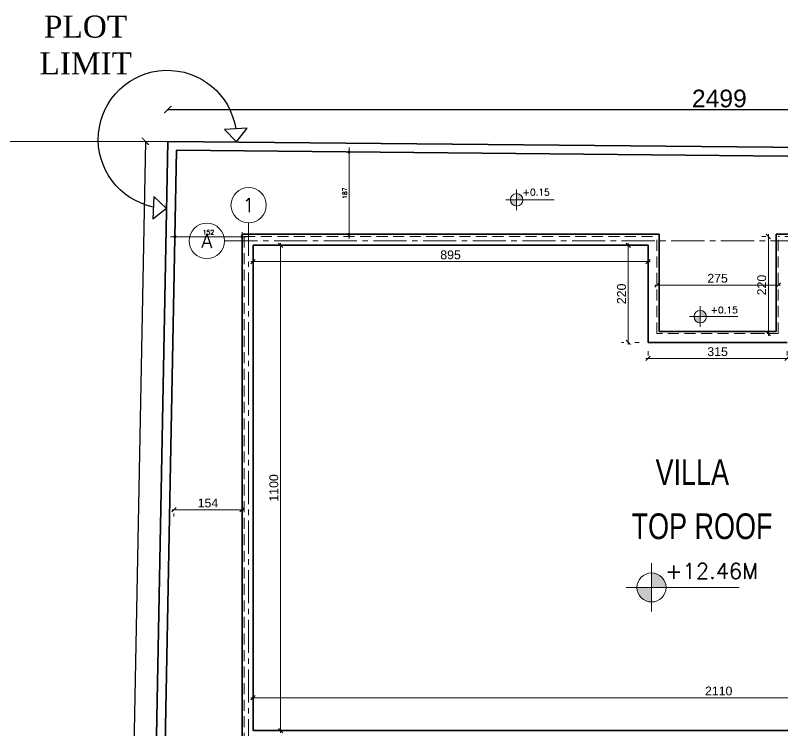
# Model space of a CAD drawing. Header units: millimetres. Extents: x -11627 to -10952, y 10244 to 10588.
# Drawn here: x -11496.19 to -11478.81, y 10478.51 to 10494.72 of the extents above; entities that cross this region are included whole.
import ezdxf
from ezdxf.enums import TextEntityAlignment as Align

# ---------------------------------------------------------------- set-up
doc = ezdxf.new("R2010")
doc.units = ezdxf.units.MM
doc.header["$PDMODE"] = 35
for name, pattern in [('DOT', [0.25, 0, -0.25]), ('GROUND FLOOR XREF - option 3$0$FATHER FR$0$CENTER2', [1.125, 0.75, -0.125, 0.125, -0.125]), ('HIDDEN', [0.375, 0.25, -0.125])]:
    doc.linetypes.add(name, pattern=pattern)
doc.layers.get('0').update_dxf_attribs({"lineweight": 5})
doc.layers.get('DEFPOINTS').update_dxf_attribs({"lineweight": 5})
for name, color, linetype, lineweight in [('A-AXIS LINE', 8, 'GROUND FLOOR XREF - option 3$0$FATHER FR$0$CENTER2', 0), ('A-AXIS TEXT', 54, 'Continuous', 9), ('A-GEN DIMS INTERNAL', 86, 'Continuous', 5), ('A-LEVEL TAG', 23, 'Continuous', 9), ('A-STAIR HIDDEN', 251, 'HIDDEN', 9), ('A-TEXT', 3, 'Continuous', 13), ('DIM IN', 191, 'Continuous', 5), ('LINE-3', 21, 'Continuous', 25), ('STAIR', 34, 'Continuous', 5), ('SYMBOLS LEVEL', 233, 'Continuous', 5), ('TEXT', 30, 'Continuous', 9), ('WALLS', 4, 'Continuous', 35)]:
    doc.layers.add(name, color=color, linetype=linetype, lineweight=lineweight)
doc.layers.add('A-OUTER DIMENSION', color=52, linetype='Continuous')
doc.styles.add('2', font='simplex')
doc.styles.add('Arcan Template Sheet A1$0$banda$0$BANDA AD-0705$0$ZFP', font='')
doc.styles.add('Axis-Circle', font='ROMANS.shx', dxfattribs={"height": 0.4})
doc.styles.add('GROUND FLOOR XREF - option 3$0$STYLE1', font='arial.ttf', dxfattribs={"height": 0.2})
doc.styles.add('T20-200', font='ROMANS.SHX', dxfattribs={"height": 0.4})
doc.styles.add('T20-50', font='ROMANS.SHX', dxfattribs={"height": 0.1})
doc.styles.get('Arcan Template Sheet A1$0$banda$0$BANDA AD-0705$0$ZFP').set_extended_font_data('Swis721 BT')
doc.dimstyles.new('D50', dxfattribs={"dimtxt": 0.1, "dimasz": 0.05, "dimexe": 0, "dimexo": 0, "dimgap": 0.05, "dimtad": 1, "dimdec": 0, "dimlfac": 100, "dimzin": 0, "dimdsep": 46, "dimtxsty": 'T20-50', "dimblk": 'DOT1', "dimcen": 0.05, "dimse1": 1, "dimse2": 1, "dimclrd": 256, "dimclre": 256, "dimclrt": 256, "dimadec": 0, "dimazin": 0, "dimtfac": 10, "dimtdec": 0, "dimtix": 1, "dimtmove": 2, "dimatfit": 3, "dimldrblk": 'DOT', "dimfxl": 1, "dimtolj": 1, "dimtzin": 0, "dimlwd": -1, "dimlwe": -1, "dimarcsym": 0})
doc.dimstyles.new('DIM 100', dxfattribs={"dimtxt": 0.2, "dimasz": 0.1, "dimexe": 0.15, "dimexo": 0.2, "dimgap": 0.05, "dimtad": 1, "dimdec": 0, "dimlfac": 100, "dimzin": 1, "dimdsep": 46, "dimtxsty": 'GROUND FLOOR XREF - option 3$0$STYLE1', "dimblk": 'OBLIQUE', "dimcen": 0.02, "dimdle": 0.05, "dimclrd": 256, "dimclre": 6, "dimclrt": 3, "dimadec": 1, "dimazin": 0, "dimtfac": 0.9, "dimtdec": 0, "dimtix": 1, "dimtofl": 0, "dimtmove": 2, "dimatfit": 3, "dimldrblk": 'ARCHTICK', "dimfxl": 1, "dimtolj": 1, "dimtzin": 12, "dimlwd": -1, "dimlwe": -1, "dimarcsym": 0})
doc.dimstyles.new('DIM-LAYOUT', dxfattribs={"dimscale": 0.08, "dimtxt": 5, "dimasz": 2, "dimexe": 100, "dimexo": 100, "dimgap": 0.5, "dimtad": 1, "dimdec": 0, "dimlfac": 100, "dimdsep": 46, "dimtxsty": 'Arcan Template Sheet A1$0$banda$0$BANDA AD-0705$0$ZFP', "dimblk": 'ARCHTICK', "dimcen": 0.2, "dimse1": 1, "dimse2": 1, "dimclrd": 256, "dimclre": 256, "dimclrt": 30, "dimazin": 2, "dimtfac": 1, "dimtdec": 0, "dimtix": 1, "dimtmove": 2, "dimatfit": 3, "dimldrblk": 'ARCHTICK', "dimfxl": 1, "dimtolj": 1, "dimtzin": 0, "dimlwd": -1, "dimarcsym": 0})

# ---------------------------------------------------------------- blocks, each defined once
blk = doc.blocks.new('_ArchTick')
at = {"color": 0, "linetype": 'ByBlock', "const_width": 0.15}
blk.add_lwpolyline([(-0.5, -0.5), (0.5, 0.5)], dxfattribs=at)
blk = doc.blocks.new('*D730')
at = {"layer": 'A-OUTER DIMENSION', "transparency": 16777216}
blk.add_line((-11493.249, 10491.869), (-11494.047, 10449.875), dxfattribs=at)
at = {"layer": 'DEFPOINTS', "color": 0, "transparency": 16777216}
for p in [(-11493.087, 10491.866), (-11494.047, 10449.875), (-11493.885, 10449.871)]:
    blk.add_point(p, dxfattribs=at)
at = {"layer": 'A-OUTER DIMENSION', "transparency": 16777216, "xscale": 0.16, "yscale": 0.16, "zscale": 0.16}
for p, rotation in [((-11493.249, 10491.869), 88.91127906314769), ((-11494.047, 10449.875), 268.9112790631477)]:
    blk.add_blockref('_ArchTick', p, dxfattribs=dict(at, rotation=rotation))
at = {"layer": 'A-OUTER DIMENSION', "color": 30, "transparency": 16777216, "insert": (-11493.894, 10470.876), "char_height": 0.4, "attachment_point": 5, "rotation": 88.9113, "style": 'Arcan Template Sheet A1$0$banda$0$BANDA AD-0705$0$ZFP'}
blk.add_mtext('\\A1;4200', dxfattribs=at)
blk = doc.blocks.new('_Oblique')
at = {"color": 0, "linetype": 'ByBlock', "lineweight": -2}
blk.add_line((-0.5, -0.5), (0.5, 0.5), dxfattribs=at)
blk = doc.blocks.new('*D734')
at = {"layer": 'A-GEN DIMS INTERNAL', "transparency": 16777216}
blk.add_line((-11479.13, 10489.76), (-11479.13, 10487.46), dxfattribs=at)
at = {"layer": 'A-GEN DIMS INTERNAL', "color": 6, "linetype": 'DOT', "transparency": 16777216}
for p, q in [((-11479.191, 10489.71), (-11479.28, 10489.71)), ((-11479.216, 10487.51), (-11479.28, 10487.51))]:
    blk.add_line(p, q, dxfattribs=at)
at = {"layer": 'DEFPOINTS', "color": 0, "transparency": 16777216}
for p in [(-11478.991, 10489.71), (-11479.13, 10487.51), (-11479.016, 10487.51)]:
    blk.add_point(p, dxfattribs=at)
at = {"layer": 'A-GEN DIMS INTERNAL', "transparency": 16777216, "xscale": 0.1, "yscale": 0.1, "zscale": 0.1}
for p, rotation in [((-11479.13, 10489.71), 90), ((-11479.13, 10487.51), 270)]:
    blk.add_blockref('_Oblique', p, dxfattribs=dict(at, rotation=rotation))
at = {"layer": 'A-GEN DIMS INTERNAL', "color": 3, "transparency": 16777216, "insert": (-11479.282, 10488.61), "char_height": 0.2, "attachment_point": 5, "rotation": 90, "style": 'GROUND FLOOR XREF - option 3$0$STYLE1'}
blk.add_mtext('\\A1;220', dxfattribs=at)
blk = doc.blocks.new('*D735')
at = {"layer": 'A-GEN DIMS INTERNAL', "color": 6, "linetype": 'DOT', "transparency": 16777216}
for p, q in [((-11481.658, 10488.81), (-11481.658, 10488.76)), ((-11478.908, 10488.81), (-11478.908, 10488.76))]:
    blk.add_line(p, q, dxfattribs=at)
at = {"layer": 'A-GEN DIMS INTERNAL', "transparency": 16777216}
blk.add_line((-11478.858, 10488.61), (-11481.708, 10488.61), dxfattribs=at)
at = {"layer": 'DEFPOINTS', "color": 0, "transparency": 16777216}
for p in [(-11481.658, 10488.61), (-11481.658, 10488.61), (-11478.908, 10488.61)]:
    blk.add_point(p, dxfattribs=at)
at = {"layer": 'A-GEN DIMS INTERNAL', "transparency": 16777216, "xscale": 0.1, "yscale": 0.1, "zscale": 0.1, "rotation": 180}
blk.add_blockref('_Oblique', (-11481.658, 10488.61), dxfattribs=at)
at = {"layer": 'A-GEN DIMS INTERNAL', "transparency": 16777216, "xscale": 0.1, "yscale": 0.1, "zscale": 0.1}
blk.add_blockref('_Oblique', (-11478.908, 10488.61), dxfattribs=at)
at = {"layer": 'A-GEN DIMS INTERNAL', "color": 3, "transparency": 16777216, "insert": (-11480.283, 10488.762), "char_height": 0.2, "attachment_point": 5, "style": 'GROUND FLOOR XREF - option 3$0$STYLE1'}
blk.add_mtext('\\A1;275', dxfattribs=at)
blk = doc.blocks.new('DDW')
at = {"layer": 'SYMBOLS LEVEL'}
h = blk.add_hatch(color=256, dxfattribs=at)
edge = h.paths.add_edge_path()
edge.add_line((-11621.43, 10035.1153), (-11621.43, 10034.9745))
edge.add_line((-11621.43, 10034.9745), (-11621.2892, 10034.9745))
edge.add_arc((-11621.43, 10034.9745), 0.1408, 0, 90)
edge = h.paths.add_edge_path()
edge.add_line((-11621.43, 10034.8337), (-11621.43, 10034.9745))
edge.add_line((-11621.43, 10034.9745), (-11621.5709, 10034.9745))
edge.add_arc((-11621.43, 10034.9745), 0.1408, 180, 270)
for p, q in [((-11621.43, 10034.7402), (-11621.43, 10035.2088)), ((-11621.6737, 10034.9745), (-11620.5802, 10034.9745))]:
    blk.add_line(p, q, dxfattribs=at)
blk.add_circle((-11621.43, 10034.9745), 0.1408, dxfattribs=at)
blk = doc.blocks.new('Axis-Circle')
at = {"color": 0}
blk.add_circle((0, 0), 0.4, dxfattribs=at)
at = {"color": 4, "style": 'Axis-Circle'}
blk.add_attdef('NO', text='', height=0.32, dxfattribs=at).set_placement((0, 0), align=Align.MIDDLE_CENTER)
blk = doc.blocks.new('*D711')
at = {"layer": 'A-GEN DIMS INTERNAL', "transparency": 16777216}
blk.add_line((-11490.185, 10489.56), (-11490.185, 10478.46), dxfattribs=at)
at = {"layer": 'A-GEN DIMS INTERNAL', "color": 6, "linetype": 'DOT', "transparency": 16777216}
for p, q in [((-11490.608, 10489.51), (-11490.035, 10489.51)), ((-11490.608, 10478.51), (-11490.035, 10478.51))]:
    blk.add_line(p, q, dxfattribs=at)
at = {"layer": 'DEFPOINTS', "color": 0, "transparency": 16777216}
for p in [(-11490.808, 10489.51), (-11490.808, 10478.51), (-11490.185, 10478.51)]:
    blk.add_point(p, dxfattribs=at)
at = {"layer": 'A-GEN DIMS INTERNAL', "transparency": 16777216, "xscale": 0.1, "yscale": 0.1, "zscale": 0.1}
for p, rotation in [((-11490.185, 10489.51), 90), ((-11490.185, 10478.51), 270)]:
    blk.add_blockref('_Oblique', p, dxfattribs=dict(at, rotation=rotation))
at = {"layer": 'A-GEN DIMS INTERNAL', "color": 3, "transparency": 16777216, "insert": (-11490.337, 10484.01), "char_height": 0.2, "attachment_point": 5, "rotation": 90, "style": 'GROUND FLOOR XREF - option 3$0$STYLE1'}
blk.add_mtext('\\A1;1100', dxfattribs=at)
blk = doc.blocks.new('*D712')
at = {"layer": 'A-GEN DIMS INTERNAL', "color": 6, "linetype": 'DOT', "transparency": 16777216}
for p, q in [((-11490.808, 10489.31), (-11490.808, 10488.991)), ((-11481.858, 10489.31), (-11481.858, 10488.991))]:
    blk.add_line(p, q, dxfattribs=at)
at = {"layer": 'A-GEN DIMS INTERNAL', "transparency": 16777216}
blk.add_line((-11490.858, 10489.141), (-11481.808, 10489.141), dxfattribs=at)
at = {"layer": 'DEFPOINTS', "color": 0, "transparency": 16777216}
for p in [(-11490.808, 10489.51), (-11481.858, 10489.51), (-11481.858, 10489.141)]:
    blk.add_point(p, dxfattribs=at)
at = {"layer": 'A-GEN DIMS INTERNAL', "transparency": 16777216, "xscale": 0.1, "yscale": 0.1, "zscale": 0.1, "rotation": 180}
blk.add_blockref('_Oblique', (-11490.808, 10489.141), dxfattribs=at)
at = {"layer": 'A-GEN DIMS INTERNAL', "transparency": 16777216, "xscale": 0.1, "yscale": 0.1, "zscale": 0.1}
blk.add_blockref('_Oblique', (-11481.858, 10489.141), dxfattribs=at)
at = {"layer": 'A-GEN DIMS INTERNAL', "color": 3, "transparency": 16777216, "insert": (-11486.333, 10489.293), "char_height": 0.2, "attachment_point": 5, "style": 'GROUND FLOOR XREF - option 3$0$STYLE1'}
blk.add_mtext('\\A1;895', dxfattribs=at)
blk = doc.blocks.new('*D713')
at = {"layer": 'A-GEN DIMS INTERNAL', "transparency": 16777216}
blk.add_line((-11482.306, 10487.26), (-11482.306, 10489.56), dxfattribs=at)
at = {"layer": 'A-GEN DIMS INTERNAL', "color": 6, "linetype": 'DOT', "transparency": 16777216}
for p, q in [((-11482.058, 10489.51), (-11482.456, 10489.51)), ((-11482.058, 10487.31), (-11482.456, 10487.31))]:
    blk.add_line(p, q, dxfattribs=at)
at = {"layer": 'DEFPOINTS', "color": 0, "transparency": 16777216}
for p in [(-11482.306, 10489.51), (-11481.858, 10489.51), (-11481.858, 10487.31)]:
    blk.add_point(p, dxfattribs=at)
at = {"layer": 'A-GEN DIMS INTERNAL', "transparency": 16777216, "xscale": 0.1, "yscale": 0.1, "zscale": 0.1}
for p, rotation in [((-11482.306, 10489.51), 90), ((-11482.306, 10487.31), 270)]:
    blk.add_blockref('_Oblique', p, dxfattribs=dict(at, rotation=rotation))
at = {"layer": 'A-GEN DIMS INTERNAL', "color": 3, "transparency": 16777216, "insert": (-11482.459, 10488.41), "char_height": 0.2, "attachment_point": 5, "rotation": 90, "style": 'GROUND FLOOR XREF - option 3$0$STYLE1'}
blk.add_mtext('\\A1;220', dxfattribs=at)
blk = doc.blocks.new('*D714')
at = {"layer": 'A-GEN DIMS INTERNAL', "color": 6, "linetype": 'DOT', "transparency": 16777216}
for p, q in [((-11481.858, 10487.11), (-11481.858, 10486.796)), ((-11478.708, 10487.11), (-11478.708, 10486.796))]:
    blk.add_line(p, q, dxfattribs=at)
at = {"layer": 'A-GEN DIMS INTERNAL', "transparency": 16777216}
blk.add_line((-11481.908, 10486.946), (-11478.658, 10486.946), dxfattribs=at)
at = {"layer": 'DEFPOINTS', "color": 0, "transparency": 16777216}
for p in [(-11481.858, 10487.31), (-11478.708, 10487.31), (-11478.708, 10486.946)]:
    blk.add_point(p, dxfattribs=at)
at = {"layer": 'A-GEN DIMS INTERNAL', "transparency": 16777216, "xscale": 0.1, "yscale": 0.1, "zscale": 0.1, "rotation": 180}
blk.add_blockref('_Oblique', (-11481.858, 10486.946), dxfattribs=at)
at = {"layer": 'A-GEN DIMS INTERNAL', "transparency": 16777216, "xscale": 0.1, "yscale": 0.1, "zscale": 0.1}
blk.add_blockref('_Oblique', (-11478.708, 10486.946), dxfattribs=at)
at = {"layer": 'A-GEN DIMS INTERNAL', "color": 3, "transparency": 16777216, "insert": (-11480.283, 10487.098), "char_height": 0.2, "attachment_point": 5, "style": 'GROUND FLOOR XREF - option 3$0$STYLE1'}
blk.add_mtext('\\A1;315', dxfattribs=at)
blk = doc.blocks.new('*D718')
at = {"layer": 'A-GEN DIMS INTERNAL', "color": 6, "linetype": 'DOT', "transparency": 16777216}
for p, q in [((-11490.808, 10478.71), (-11490.808, 10479.404)), ((-11469.708, 10478.71), (-11469.708, 10479.404))]:
    blk.add_line(p, q, dxfattribs=at)
at = {"layer": 'A-GEN DIMS INTERNAL', "transparency": 16777216}
blk.add_line((-11469.658, 10479.254), (-11490.858, 10479.254), dxfattribs=at)
at = {"layer": 'DEFPOINTS', "color": 0, "transparency": 16777216}
for p in [(-11490.808, 10479.254), (-11490.808, 10478.51), (-11469.708, 10478.51)]:
    blk.add_point(p, dxfattribs=at)
at = {"layer": 'A-GEN DIMS INTERNAL', "transparency": 16777216, "xscale": 0.1, "yscale": 0.1, "zscale": 0.1, "rotation": 180}
blk.add_blockref('_Oblique', (-11490.808, 10479.254), dxfattribs=at)
at = {"layer": 'A-GEN DIMS INTERNAL', "transparency": 16777216, "xscale": 0.1, "yscale": 0.1, "zscale": 0.1}
blk.add_blockref('_Oblique', (-11469.708, 10479.254), dxfattribs=at)
at = {"layer": 'A-GEN DIMS INTERNAL', "color": 3, "transparency": 16777216, "insert": (-11480.258, 10479.406), "char_height": 0.2, "attachment_point": 5, "style": 'GROUND FLOOR XREF - option 3$0$STYLE1'}
blk.add_mtext('\\A1;2110', dxfattribs=at)
blk = doc.blocks.new('*D719')
at = {"layer": 'A-GEN DIMS INTERNAL', "transparency": 16777216}
blk.add_line((-11491.008, 10483.515), (-11492.652, 10483.515), dxfattribs=at)
at = {"layer": 'A-GEN DIMS INTERNAL', "color": 6, "linetype": 'DOT', "transparency": 16777216}
for p, q in [((-11492.602, 10483.434), (-11492.602, 10483.365)), ((-11491.058, 10483.423), (-11491.058, 10483.365))]:
    blk.add_line(p, q, dxfattribs=at)
at = {"layer": 'DEFPOINTS', "color": 0, "transparency": 16777216}
for p in [(-11492.602, 10483.634), (-11492.602, 10483.515), (-11491.058, 10483.623)]:
    blk.add_point(p, dxfattribs=at)
at = {"layer": 'A-GEN DIMS INTERNAL', "transparency": 16777216, "xscale": 0.1, "yscale": 0.1, "zscale": 0.1, "rotation": 180}
blk.add_blockref('_Oblique', (-11492.602, 10483.515), dxfattribs=at)
at = {"layer": 'A-GEN DIMS INTERNAL', "transparency": 16777216, "xscale": 0.1, "yscale": 0.1, "zscale": 0.1}
blk.add_blockref('_Oblique', (-11491.058, 10483.515), dxfattribs=at)
at = {"layer": 'A-GEN DIMS INTERNAL', "color": 3, "transparency": 16777216, "insert": (-11491.83, 10483.667), "char_height": 0.2, "attachment_point": 5, "style": 'GROUND FLOOR XREF - option 3$0$STYLE1'}
blk.add_mtext('\\A1;154', dxfattribs=at)
blk = doc.blocks.new('DOT1')
at = {"color": 0}
for p, q in [((-2, 0), (2, 0)), ((0, -2), (0, 2))]:
    blk.add_line(p, q, dxfattribs=at)
blk.add_circle((0, 0), 0.54, dxfattribs=at)
blk = doc.blocks.new('*D742')
at = {"layer": 'DEFPOINTS', "color": 0, "transparency": 16777216}
for p in [(-11492.579, 10489.789), (-11491.058, 10489.76), (-11492.579, 10489.706)]:
    blk.add_point(p, dxfattribs=at)
at = {"layer": 'DIM IN', "transparency": 16777216}
blk.add_line((-11491.108, 10489.706), (-11492.529, 10489.706), dxfattribs=at)
at = {"layer": 'DIM IN', "transparency": 16777216, "xscale": 0.05, "yscale": 0.05, "zscale": 0.05, "rotation": 180}
blk.add_blockref('DOT1', (-11492.579, 10489.706), dxfattribs=at)
at = {"layer": 'DIM IN', "transparency": 16777216, "xscale": 0.05, "yscale": 0.05, "zscale": 0.05}
blk.add_blockref('DOT1', (-11491.058, 10489.706), dxfattribs=at)
at = {"layer": 'DIM IN', "transparency": 16777216, "insert": (-11491.819, 10489.806), "char_height": 0.1, "attachment_point": 5, "style": 'T20-50'}
blk.add_mtext('\\A1;152', dxfattribs=at)
blk = doc.blocks.new('_Dot')
at = {"color": 0, "lineweight": -2}
blk.add_line((-0.5, 0), (-1, 0), dxfattribs=at)
at = {"color": 0, "const_width": 0.5}
blk.add_lwpolyline([(-0.25, 0, 1), (0.25, 0, 1)], format="xyb", close=True, dxfattribs=at)
blk = doc.blocks.new('*D743')
at = {"layer": 'A-OUTER DIMENSION', "transparency": 16777216}
blk.add_line((-11492.739, 10492.59), (-11467.746, 10492.59), dxfattribs=at)
at = {"layer": 'DEFPOINTS', "color": 0, "transparency": 16777216}
for p in [(-11467.746, 10492.59), (-11492.739, 10491.866), (-11467.746, 10491.626)]:
    blk.add_point(p, dxfattribs=at)
at = {"layer": 'A-OUTER DIMENSION', "transparency": 16777216, "xscale": 0.16, "yscale": 0.16, "zscale": 0.16, "rotation": 180}
blk.add_blockref('_ArchTick', (-11492.739, 10492.59), dxfattribs=at)
at = {"layer": 'A-OUTER DIMENSION', "transparency": 16777216, "xscale": 0.16, "yscale": 0.16, "zscale": 0.16}
blk.add_blockref('_ArchTick', (-11467.746, 10492.59), dxfattribs=at)
at = {"layer": 'A-OUTER DIMENSION', "color": 30, "transparency": 16777216, "insert": (-11480.243, 10492.836), "char_height": 0.4, "attachment_point": 5, "style": 'Arcan Template Sheet A1$0$banda$0$BANDA AD-0705$0$ZFP'}
blk.add_mtext('\\A1;2499', dxfattribs=at)
blk = doc.blocks.new('*D750')
at = {"layer": 'DEFPOINTS', "color": 0, "transparency": 16777216}
for p in [(-11488.632, 10491.626), (-11488.614, 10491.626), (-11488.632, 10489.76)]:
    blk.add_point(p, dxfattribs=at)
at = {"layer": 'DIM IN', "transparency": 16777216}
blk.add_line((-11488.632, 10489.81), (-11488.632, 10491.576), dxfattribs=at)
at = {"layer": 'DIM IN', "transparency": 16777216, "xscale": 0.05, "yscale": 0.05, "zscale": 0.05}
for p, rotation in [((-11488.632, 10491.626), 90), ((-11488.632, 10489.76), 270)]:
    blk.add_blockref('DOT1', p, dxfattribs=dict(at, rotation=rotation))
at = {"layer": 'DIM IN', "transparency": 16777216, "insert": (-11488.732, 10490.693), "char_height": 0.1, "attachment_point": 5, "rotation": 90, "style": 'T20-50'}
blk.add_mtext('\\A1;187', dxfattribs=at)
blk = doc.blocks.new('HGTDFH')
at = {"true_color": 0x939598}
h = blk.add_hatch(dxfattribs=at)
h.set_pattern_fill('ANSI32', color=252)
h.paths.add_polyline_path([(1964.6487, -695.5035), (1964.4785, -695.5533), (1964.6708, -695.6794)])
h.paths.add_polyline_path([(1964.3118, -694.3899), (1964.2053, -694.5937), (1964.3781, -694.5543)])
for p, q in [((1964.2053, -694.5937), (1964.3118, -694.3899)), ((1964.3781, -694.5543), (1964.3118, -694.3899)), ((1964.3781, -694.5543), (1964.2053, -694.5937)), ((1964.6487, -695.5035), (1964.4785, -695.5533)), ((1964.6708, -695.6794), (1964.4785, -695.5533)), ((1964.6487, -695.5035), (1964.6708, -695.6794))]:
    blk.add_line(p, q)
blk.add_arc((1964.0267, -695.1676), 0.7069, 71.1606, 320.67585)

msp = doc.modelspace()

# ---------------------------------------------------------------- linework, layer by layer
at = {"layer": 'A-AXIS LINE'}
for p, q in [((-11490.908, 10490.02), (-11490.908, 10466.896)), ((-11491.456, 10489.61), (-11468.613, 10489.61))]:
    msp.add_line(p, q, dxfattribs=at)
at = {"layer": 'A-STAIR HIDDEN'}
for p, q in [((-11491.008, 10489.71), (-11481.658, 10489.71)), ((-11491.008, 10489.71), (-11491.008, 10478.31)), ((-11481.658, 10487.51), (-11481.658, 10489.71)), ((-11469.508, 10489.71), (-11478.908, 10489.71)), ((-11478.908, 10487.51), (-11478.908, 10489.71)), ((-11478.908, 10487.51), (-11481.658, 10487.51))]:
    msp.add_line(p, q, dxfattribs=at)
at = {"layer": 'DIM IN'}
msp.add_line((-11492.739, 10491.866), (-11498.693, 10491.866), dxfattribs=at)
at = {"layer": 'WALLS'}
for p, q in [((-11491.058, 10489.76), (-11481.608, 10489.76)), ((-11491.058, 10489.76), (-11491.058, 10478.26)), ((-11481.608, 10487.56), (-11481.608, 10489.76)), ((-11469.458, 10489.76), (-11478.958, 10489.76)), ((-11478.958, 10487.56), (-11478.958, 10489.76)), ((-11490.808, 10489.51), (-11481.858, 10489.51)), ((-11490.808, 10489.51), (-11490.808, 10478.51)), ((-11481.858, 10489.51), (-11481.858, 10487.31)), ((-11478.958, 10487.56), (-11481.608, 10487.56)), ((-11478.708, 10487.31), (-11481.858, 10487.31)), ((-11490.808, 10478.51), (-11469.708, 10478.51))]:
    msp.add_line(p, q, dxfattribs=at)
for points in [[(-11489.655, 10449.835), (-11493.54, 10449.871), (-11492.739, 10491.866), (-11467.746, 10491.626), (-11467.746, 10449.627), (-11476.658, 10449.711)], [(-11489.655, 10450.035), (-11493.336, 10450.07), (-11492.543, 10491.664), (-11467.946, 10491.428), (-11467.946, 10456.197)]]:
    msp.add_lwpolyline(points, dxfattribs=at)

# ---------------------------------------------------------------- block references
at = {"layer": 'A-AXIS TEXT'}
ref = msp.add_blockref('Axis-Circle', (-11490.908, 10490.42), dxfattribs=at)
ref.add_attrib('NO', '1', dxfattribs={"layer": '0', "color": 30, "height": 0.32, "style": 'Axis-Circle'}).set_placement((-11490.908, 10490.42), align=Align.MIDDLE_CENTER)
ref = msp.add_blockref('Axis-Circle', (-11491.856, 10489.61), dxfattribs=at)
ref.add_attrib('NO', 'A', dxfattribs={"layer": '0', "color": 30, "height": 0.32, "style": 'Axis-Circle'}).set_placement((-11491.856, 10489.61), align=Align.MIDDLE_CENTER)
at = {"layer": 'A-LEVEL TAG', "ltscale": 0.3, "xscale": 2.339672801964837, "yscale": 2.339672801964837, "zscale": 2.339672801964837}
msp.add_blockref('DDW', (15708.563, -12996.803), dxfattribs=at)
at = {"layer": 'LINE-3', "xscale": -2.216346742671989, "yscale": 2.216346742671989, "zscale": 2.216346742671989, "rotation": 149.4718826090933}
msp.add_blockref('HGTDFH', (-16024.937, 11375.892), dxfattribs=at)
at = {"layer": 'STAIR', "ltscale": 0.3}
for p in [(136.594, 455.567), (140.755, 452.919)]:
    msp.add_blockref('DDW', p, dxfattribs=at)

# ---------------------------------------------------------------- texts
at = {"layer": 'A-LEVEL TAG', "insert": (-11481.468, 10482.302), "char_height": 0.351, "width": 2.7315, "attachment_point": 1, "style": 'T20-200'}
msp.add_mtext('+12.46M', dxfattribs=at)
at = {"layer": 'A-TEXT', "style": 'GROUND FLOOR XREF - option 3$0$STYLE1', "width": 0.75}
for s, p in [('VILLA', (-11481.688, 10484.078)), ('TOP ROOF ', (-11482.231, 10482.85))]:
    msp.add_text(s, height=0.5836, dxfattribs=at).set_placement(p)
at = {"layer": 'SYMBOLS LEVEL', "char_height": 0.15, "width": 0.6675, "attachment_point": 1, "style": 'T20-200'}
for insert in [(-11484.703, 10490.787), (-11480.441, 10488.119)]:
    msp.add_mtext('+0.15', dxfattribs=dict(at, insert=insert))
at = {"layer": 'TEXT', "insert": (-11502.307, 10493.385), "char_height": 0.5, "width": 15.33424, "attachment_point": 7, "style": '2'}
msp.add_mtext('\\pi6.75959;{\\fTimes New Roman|b0|i0|c0|p18;PLOT \\P\\pi6.65865;LIMIT}', dxfattribs=at)

# ---------------------------------------------------------------- dimensions: what is measured, and where the dimension line sits
at = {"layer": 'A-GEN DIMS INTERNAL'}
for base, p1, p2, angle, picture, middle in [((-11479.13, 10487.51), (-11478.991, 10489.71), (-11479.016, 10487.51), 270, '*D734', (-11479.282, 10488.61)), ((-11490.185, 10478.51), (-11490.808, 10489.51), (-11490.808, 10478.51), 90, '*D711', (-11490.337, 10484.01)), ((-11482.306, 10489.51), (-11481.858, 10487.31), (-11481.858, 10489.51), 90, '*D713', (-11482.459, 10488.41))]:
    dim = msp.add_linear_dim(base=base, p1=p1, p2=p2, angle=angle, dimstyle='DIM 100', dxfattribs=at)
    dim.commit()
    dim.dimension.update_dxf_attribs({"geometry": picture, "text_midpoint": middle})
for base, p1, p2, picture, middle in [((-11481.858, 10489.141), (-11490.808, 10489.51), (-11481.858, 10489.51), '*D712', (-11486.333, 10489.293)), ((-11481.658, 10488.61), (-11478.908, 10488.61), (-11481.658, 10488.61), '*D735', (-11480.283, 10488.762)), ((-11478.708, 10486.946), (-11481.858, 10487.31), (-11478.708, 10487.31), '*D714', (-11480.283, 10487.098)), ((-11492.602, 10483.515), (-11491.058, 10483.623), (-11492.602, 10483.634), '*D719', (-11491.83, 10483.667)), ((-11490.808, 10479.254), (-11469.708, 10478.51), (-11490.808, 10478.51), '*D718', (-11480.258, 10479.406))]:
    dim = msp.add_linear_dim(base=base, p1=p1, p2=p2, dimstyle='DIM 100', dxfattribs=at)
    dim.commit()
    dim.dimension.update_dxf_attribs({"geometry": picture, "text_midpoint": middle})
at = {"layer": 'A-OUTER DIMENSION'}
dim = msp.add_linear_dim(base=(-11467.746, 10492.59), p1=(-11492.739, 10491.866), p2=(-11467.746, 10491.626), dimstyle='DIM-LAYOUT', dxfattribs=at)
dim.commit()
dim.dimension.update_dxf_attribs({"geometry": '*D743', "text_midpoint": (-11480.243, 10492.836)})
dim = msp.add_aligned_dim(p1=(-11493.087, 10491.866), p2=(-11493.885, 10449.871), distance=-0.163, dimstyle='DIM-LAYOUT', dxfattribs=at)
dim.commit()
dim.dimension.update_dxf_attribs({"geometry": '*D730', "text_midpoint": (-11493.894, 10470.876)})
at = {"layer": 'DIM IN'}
dim = msp.add_linear_dim(base=(-11488.632, 10491.626), p1=(-11488.632, 10489.76), p2=(-11488.614, 10491.626), angle=90, dimstyle='D50', dxfattribs=at)
dim.commit()
dim.dimension.update_dxf_attribs({"geometry": '*D750', "text_midpoint": (-11488.732, 10490.693)})
dim = msp.add_linear_dim(base=(-11492.579, 10489.706), p1=(-11491.058, 10489.76), p2=(-11492.579, 10489.789), dimstyle='D50', dxfattribs=at)
dim.commit()
dim.dimension.update_dxf_attribs({"geometry": '*D742', "text_midpoint": (-11491.819, 10489.806)})

doc.saveas('drawing.dxf')
